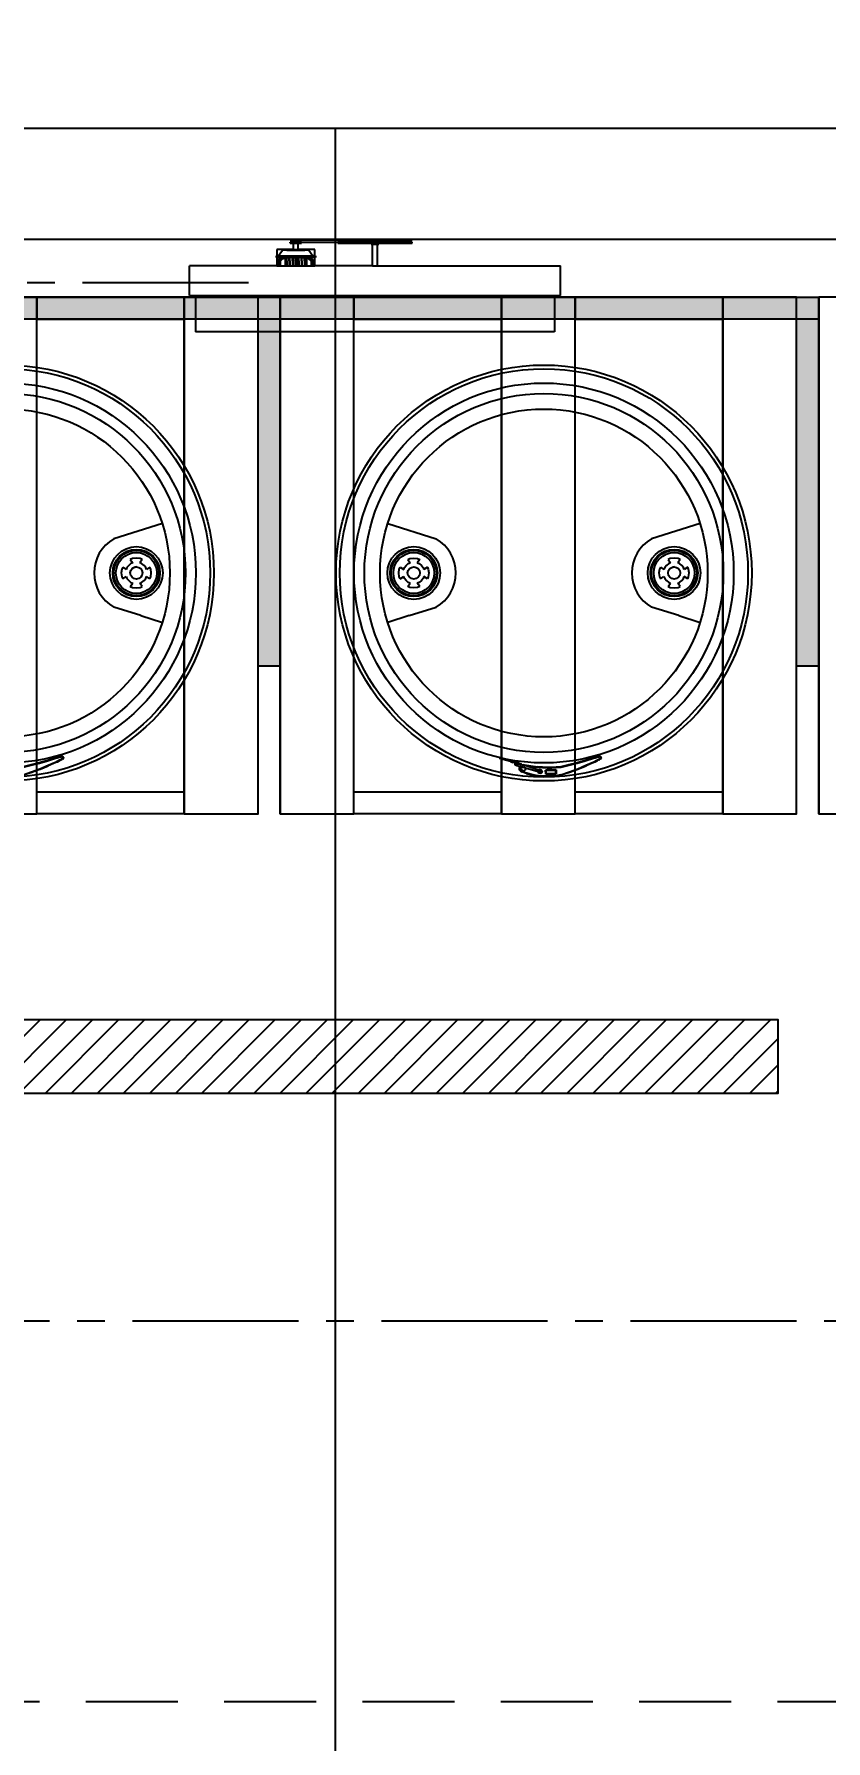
# Model space of a CAD drawing. Header units: millimetres. Extents: x 19989 to 114677, y -6335 to 49043.
# Drawn here: x 86176 to 87249, y 18961 to 21273 of the extents above; entities that cross this region are included whole.
import ezdxf

# ---------------------------------------------------------------- set-up
doc = ezdxf.new("R2010")
doc.units = ezdxf.units.MM
doc.header["$MEASUREMENT"] = 0
doc.linetypes.add('( Hidden )', pattern=[0.375, 0.25, -0.125])
doc.linetypes.add('CENTER2', pattern=[1.125, 0.75, -0.125, 0.125, -0.125])
doc.layers.get('Defpoints').update_dxf_attribs({"lineweight": 0})
doc.layers.add('A-DIM', color=15, linetype='Continuous')
doc.layers.add('Edges', color=7, linetype='Continuous')
doc.styles.add('ISO9', font='iso9.shx')
doc.dimstyles.new('DIM100', dxfattribs={"dimscale": 100, "dimtxt": 1, "dimasz": 1, "dimexe": 1, "dimexo": 1, "dimgap": 1, "dimtad": 1, "dimdec": 0, "dimzin": 0, "dimdsep": 46, "dimtxsty": 'ISO9', "dimblk1": 'TICK', "dimblk2": 'TICK', "dimsah": 1, "dimcen": 0.09, "dimclrd": 15, "dimclre": 15, "dimclrt": 1, "dimadec": 0, "dimazin": 0, "dimtfac": 1, "dimtdec": 0, "dimtofl": 0, "dimtmove": 2, "dimatfit": 3, "dimldrblk": 'TICK', "dimfxl": 1, "dimtolj": 1, "dimtzin": 0, "dimarcsym": 0})

# ---------------------------------------------------------------- blocks, each defined once
blk = doc.blocks.new('TICK')
at = {"color": 2}
blk.add_line((-1, 0), (1, 0), dxfattribs=at)
at = {"color": 2, "const_width": 0.3, "flags": 128}
blk.add_lwpolyline([(-0.707, -0.707), (0.707, 0.707)], dxfattribs=at)
blk = doc.blocks.new('*D12')
at = {"layer": 'A-DIM', "color": 15, "lineweight": -2, "transparency": 16777216}
for p, q in [((85084.1, 21245), (85084.1, 22228.2)), ((88084.1, 21245), (88084.1, 22228.2)), ((85184.1, 22128.2), (87984.1, 22128.2))]:
    blk.add_line(p, q, dxfattribs=at)
at = {"layer": 'Defpoints', "color": 0, "transparency": 16777216}
for p in [(88084.1, 22128.2), (85084.1, 21145), (88084.1, 21145)]:
    blk.add_point(p, dxfattribs=at)
at = {"layer": 'A-DIM', "color": 15, "lineweight": -2, "transparency": 16777216, "xscale": 100, "yscale": 100, "zscale": 100, "rotation": 180}
blk.add_blockref('TICK', (85084.1, 22128.2), dxfattribs=at)
at = {"layer": 'A-DIM', "color": 15, "lineweight": -2, "transparency": 16777216, "xscale": 100, "yscale": 100, "zscale": 100}
blk.add_blockref('TICK', (88084.1, 22128.2), dxfattribs=at)
at = {"layer": 'A-DIM', "color": 1, "transparency": 16777216, "insert": (86584.1, 22278.2), "char_height": 100, "attachment_point": 5, "style": 'ISO9'}
blk.add_mtext('\\A1;3000', dxfattribs=at)
blk = doc.blocks.new('plasticwaterdrumplan')
at = {"layer": 'Edges'}
for p, q in [((19.15, 3.55), (22, 2.66)), ((37.52, 3.55), (34.66, 2.66)), ((19.83, 0.88), (19.88, 1)), ((19.88, 1), (20.09, 0.86)), ((20.13, 0.97), (20.23, 1.1)), ((20.23, 1.1), (20.36, 1.2)), ((20.33, 1.45), (20.45, 1.5)), ((20.33, 1.45), (20.47, 1.24)), ((20.36, 1.2), (20.47, 1.24)), ((20.45, 1.5), (20.68, 1.53)), ((20.68, 1.53), (20.91, 1.5)), ((20.68, 1.01), (20.77, 1)), ((21.03, 1.45), (20.89, 1.24)), ((20.89, 1.24), (21, 1.2)), ((20.91, 1.5), (21.03, 1.45)), ((21, 1.2), (21.13, 1.1)), ((21.13, 1.1), (21.23, 0.97)), ((21.48, 1), (21.27, 0.86)), ((21.48, 1), (21.53, 0.88)), ((35.19, 1), (35.13, 0.88)), ((35.19, 1), (35.39, 0.86)), ((35.54, 1.1), (35.44, 0.97)), ((35.67, 1.2), (35.54, 1.1)), ((35.76, 1.5), (35.63, 1.45)), ((35.63, 1.45), (35.78, 1.24)), ((35.78, 1.24), (35.67, 1.2)), ((35.99, 1.53), (35.76, 1.5)), ((35.99, 1.01), (35.89, 1)), ((36.22, 1.5), (35.99, 1.53)), ((36.34, 1.45), (36.2, 1.24)), ((36.3, 1.2), (36.2, 1.24)), ((36.34, 1.45), (36.22, 1.5)), ((36.44, 1.1), (36.3, 1.2)), ((36.54, 0.97), (36.44, 1.1)), ((36.79, 1), (36.58, 0.86)), ((36.84, 0.88), (36.79, 1)), ((19.8, 0.65), (19.83, 0.88)), ((19.83, 0.42), (19.8, 0.65)), ((19.88, 0.3), (19.83, 0.42)), ((19.88, 0.3), (20.09, 0.44)), ((20.09, 0.86), (20.13, 0.97)), ((20.13, 0.33), (20.09, 0.44)), ((20.23, 0.2), (20.13, 0.33)), ((20.36, 0.1), (20.23, 0.2)), ((20.33, -0.15), (20.47, 0.06)), ((20.47, 0.06), (20.36, 0.1)), ((21, 0.1), (20.89, 0.06)), ((21.03, -0.15), (20.89, 0.06)), ((21.13, 0.2), (21, 0.1)), ((21.23, 0.33), (21.13, 0.2)), ((21.23, 0.97), (21.27, 0.86)), ((21.27, 0.44), (21.23, 0.33)), ((21.48, 0.3), (21.27, 0.44)), ((21.53, 0.42), (21.48, 0.3)), ((21.53, 0.88), (21.56, 0.65)), ((21.56, 0.65), (21.53, 0.42)), ((35.13, 0.88), (35.1, 0.65)), ((35.1, 0.65), (35.13, 0.42)), ((35.13, 0.42), (35.19, 0.3)), ((35.19, 0.3), (35.39, 0.44)), ((35.44, 0.97), (35.39, 0.86)), ((35.39, 0.44), (35.44, 0.33)), ((35.44, 0.33), (35.54, 0.2)), ((35.54, 0.2), (35.67, 0.1)), ((35.63, -0.15), (35.78, 0.06)), ((35.67, 0.1), (35.78, 0.06)), ((36.2, 0.06), (36.3, 0.1)), ((36.34, -0.15), (36.2, 0.06)), ((36.3, 0.1), (36.44, 0.2)), ((36.44, 0.2), (36.54, 0.33)), ((36.58, 0.86), (36.54, 0.97)), ((36.54, 0.33), (36.58, 0.44)), ((36.79, 0.3), (36.58, 0.44)), ((36.79, 0.3), (36.84, 0.42)), ((36.87, 0.65), (36.84, 0.88)), ((36.84, 0.42), (36.87, 0.65)), ((20.45, -0.2), (20.33, -0.15)), ((20.68, -0.23), (20.45, -0.2)), ((20.91, -0.2), (20.68, -0.23)), ((21.03, -0.15), (20.91, -0.2)), ((35.63, -0.15), (35.76, -0.2)), ((35.76, -0.2), (35.99, -0.23)), ((35.99, -0.23), (36.22, -0.2)), ((36.22, -0.2), (36.34, -0.15)), ((20.41, -1.85), (19.15, -2.26)), ((20.41, -1.85), (22, -1.35)), ((36.26, -1.85), (34.66, -1.35)), ((36.26, -1.85), (37.52, -2.26)), ((25.72, -10.23), (26.59, -10.46)), ((25.73, -10.21), (26.78, -10.49)), ((26.36, -10.41), (26.54, -10.46)), ((26.36, -10.43), (26.53, -10.48)), ((26.54, -10.46), (26.53, -10.48)), ((26.54, -10.46), (26.59, -10.47)), ((26.59, -10.46), (26.6, -10.46)), ((26.6, -10.48), (26.59, -10.47)), ((26.62, -10.47), (26.6, -10.46)), ((26.6, -10.46), (26.75, -10.5)), ((26.61, -10.48), (26.6, -10.48)), ((26.61, -10.48), (26.61, -10.49)), ((26.62, -10.5), (26.61, -10.49)), ((26.63, -10.48), (26.62, -10.47)), ((26.62, -10.47), (26.62, -10.47)), ((26.63, -10.5), (26.62, -10.5)), ((26.64, -10.49), (26.63, -10.48)), ((26.63, -10.51), (26.63, -10.5)), ((26.64, -10.52), (26.63, -10.51)), ((26.65, -10.5), (26.64, -10.49)), ((26.64, -10.49), (26.64, -10.49)), ((26.64, -10.53), (26.64, -10.52)), ((26.64, -10.54), (26.64, -10.53)), ((26.64, -10.57), (26.65, -10.54)), ((26.65, -10.54), (26.64, -10.54)), ((26.64, -10.59), (26.64, -10.57)), ((26.65, -10.61), (26.64, -10.59)), ((26.65, -10.51), (26.65, -10.5)), ((26.66, -10.52), (26.65, -10.51)), ((26.65, -10.51), (26.65, -10.51)), ((26.65, -10.54), (26.67, -10.53)), ((26.66, -10.53), (26.65, -10.55)), ((26.65, -10.55), (26.65, -10.54)), ((26.65, -10.55), (26.65, -10.55)), ((26.66, -10.64), (26.65, -10.61)), ((26.66, -10.53), (26.66, -10.52)), ((26.67, -10.56), (26.66, -10.57)), ((26.66, -10.57), (26.66, -10.59)), ((26.66, -10.59), (26.66, -10.6)), ((26.66, -10.6), (26.67, -10.62)), ((26.68, -10.66), (26.66, -10.64)), ((26.67, -10.53), (26.69, -10.51)), ((26.68, -10.54), (26.67, -10.56)), ((26.67, -10.62), (26.69, -10.64)), ((26.7, -10.53), (26.68, -10.54)), ((26.7, -10.67), (26.68, -10.66)), ((26.69, -10.51), (26.72, -10.5)), ((26.7, -10.56), (26.69, -10.59)), ((26.69, -10.59), (26.7, -10.63)), ((26.69, -10.64), (26.71, -10.65)), ((26.72, -10.53), (26.7, -10.53)), ((26.72, -10.54), (26.7, -10.56)), ((26.7, -10.63), (26.72, -10.65)), ((26.73, -10.68), (26.7, -10.67)), ((26.71, -10.65), (26.73, -10.66)), ((26.72, -10.5), (26.75, -10.5)), ((26.74, -10.52), (26.72, -10.53)), ((26.75, -10.53), (26.72, -10.54)), ((26.72, -10.65), (26.77, -10.66)), ((26.73, -10.66), (26.76, -10.67)), ((26.75, -10.69), (26.73, -10.68)), ((26.77, -10.53), (26.74, -10.52)), ((26.75, -10.5), (26.77, -10.5)), ((26.75, -10.5), (26.77, -10.51)), ((26.78, -10.54), (26.75, -10.53)), ((26.78, -10.69), (26.75, -10.69)), ((26.76, -10.67), (26.77, -10.66)), ((26.77, -10.5), (26.8, -10.51)), ((26.8, -10.51), (26.77, -10.51)), ((26.79, -10.54), (26.77, -10.53)), ((26.77, -10.66), (26.81, -10.68)), ((26.78, -10.49), (27.01, -10.56)), ((26.78, -10.49), (26.8, -10.51)), ((26.78, -10.54), (26.8, -10.55)), ((26.81, -10.68), (26.78, -10.69)), ((26.81, -10.55), (26.79, -10.54)), ((26.8, -10.51), (26.82, -10.53)), ((26.81, -10.55), (26.8, -10.55)), ((26.81, -10.55), (26.81, -10.55)), ((26.81, -10.55), (26.85, -10.56)), ((26.81, -10.68), (26.81, -10.68)), ((26.81, -10.68), (26.93, -10.71)), ((26.82, -10.53), (26.84, -10.55)), ((26.84, -10.55), (26.85, -10.56)), ((26.85, -10.56), (27.07, -10.63)), ((26.9, -10.77), (26.89, -10.83)), ((26.89, -10.83), (26.9, -10.77)), ((26.89, -10.83), (26.9, -10.88)), ((26.9, -10.88), (26.89, -10.83)), ((26.89, -10.83), (26.89, -10.83)), ((26.9, -10.83), (26.89, -10.83)), ((26.93, -10.72), (26.9, -10.77)), ((26.9, -10.77), (26.93, -10.72)), ((26.9, -10.77), (26.91, -10.77)), ((26.9, -10.83), (26.91, -10.77)), ((26.9, -10.77), (26.9, -10.77)), ((26.9, -10.83), (26.91, -10.78)), ((26.91, -10.88), (26.9, -10.83)), ((26.9, -10.88), (26.9, -10.83)), ((26.9, -10.83), (26.9, -10.83)), ((26.9, -10.88), (26.91, -10.93)), ((26.91, -10.88), (26.9, -10.88)), ((26.9, -10.88), (26.9, -10.88)), ((26.9, -10.88), (26.9, -10.88)), ((26.92, -10.93), (26.9, -10.88)), ((26.92, -10.93), (26.9, -10.88)), ((26.91, -10.78), (26.93, -10.73)), ((26.91, -10.77), (26.93, -10.73)), ((26.91, -10.77), (26.91, -10.78)), ((26.91, -10.83), (26.92, -10.78)), ((26.92, -10.78), (26.91, -10.83)), ((26.91, -10.83), (26.92, -10.88)), ((26.91, -10.88), (26.91, -10.83)), ((26.93, -10.93), (26.91, -10.88)), ((26.92, -10.93), (26.91, -10.88)), ((26.91, -10.93), (26.95, -10.98)), ((26.92, -10.93), (26.91, -10.93)), ((26.92, -10.78), (26.94, -10.73)), ((26.94, -10.73), (26.92, -10.78)), ((26.92, -10.88), (26.93, -10.93)), ((26.92, -10.93), (26.92, -10.93)), ((26.92, -10.93), (26.92, -10.93)), ((26.95, -10.98), (26.92, -10.93)), ((26.95, -10.97), (26.92, -10.93)), ((26.95, -10.98), (26.92, -10.93)), ((26.93, -10.71), (26.93, -10.72)), ((26.93, -10.72), (26.94, -10.71)), ((26.94, -10.71), (26.93, -10.71)), ((26.93, -10.73), (26.94, -10.72)), ((26.93, -10.73), (26.94, -10.72)), ((26.93, -10.73), (26.93, -10.72)), ((26.93, -10.72), (26.93, -10.72)), ((26.93, -10.73), (26.93, -10.73)), ((26.93, -10.93), (26.96, -10.97)), ((26.96, -10.97), (26.93, -10.93)), ((26.94, -10.72), (26.94, -10.71)), ((26.95, -10.72), (26.94, -10.73)), ((26.94, -10.73), (26.95, -10.72)), ((26.95, -10.72), (26.94, -10.72)), ((26.94, -10.72), (26.94, -10.72)), ((27.05, -10.75), (26.95, -10.72)), ((26.95, -10.72), (26.95, -10.72)), ((26.99, -11.01), (26.95, -10.97)), ((26.95, -10.98), (26.95, -10.97)), ((26.95, -10.98), (26.99, -11.02)), ((26.99, -11.01), (26.95, -10.98)), ((26.99, -11.01), (26.95, -10.98)), ((26.95, -10.98), (26.95, -10.98)), ((26.95, -10.98), (26.95, -10.98)), ((26.96, -10.97), (27, -11)), ((27, -11), (26.96, -10.97)), ((26.99, -11.01), (26.99, -11.01)), ((26.99, -11.01), (26.99, -11.01)), ((26.99, -11.01), (26.99, -11.02)), ((27.04, -11.03), (26.99, -11.01)), ((27.04, -11.03), (26.99, -11.01)), ((27.04, -11.04), (26.99, -11.01)), ((26.99, -11.02), (27.04, -11.04)), ((27.02, -10.78), (27, -10.85)), ((27, -10.85), (27.02, -10.91)), ((27, -11), (27.04, -11.02)), ((27.04, -11.03), (27, -11)), ((27.05, -10.75), (27.02, -10.78)), ((27.02, -10.91), (27.07, -10.96)), ((27.04, -11.02), (27.32, -11.11)), ((27.32, -11.12), (27.04, -11.03)), ((27.32, -11.12), (27.04, -11.03)), ((27.26, -10.81), (27.05, -10.75)), ((27.07, -10.63), (27.11, -10.63)), ((27.08, -10.63), (27.07, -10.63)), ((27.07, -10.96), (27.13, -10.98)), ((27.08, -10.63), (27.11, -10.63)), ((27.09, -10.64), (27.08, -10.63)), ((27.09, -10.64), (27.11, -10.63)), ((27.1, -10.64), (27.09, -10.64)), ((27.1, -10.64), (27.11, -10.64)), ((27.11, -10.64), (27.1, -10.64)), ((27.17, -10.64), (27.11, -10.63)), ((27.11, -10.63), (27.11, -10.63)), ((27.11, -10.63), (27.11, -10.63)), ((27.11, -10.63), (27.17, -10.64)), ((27.11, -10.63), (27.17, -10.64)), ((27.11, -10.64), (27.11, -10.63)), ((27.11, -10.64), (27.11, -10.64)), ((27.11, -10.64), (27.17, -10.65)), ((27.11, -10.64), (27.17, -10.65)), ((27.15, -10.65), (27.11, -10.64)), ((27.13, -10.98), (27.2, -10.96)), ((27.17, -10.66), (27.15, -10.65)), ((28.04, -10.93), (27.15, -10.65)), ((27.44, -10.69), (27.17, -10.64)), ((27.44, -10.68), (27.17, -10.64)), ((27.44, -10.68), (27.17, -10.64)), ((27.43, -10.7), (27.17, -10.65)), ((27.44, -10.69), (27.17, -10.65)), ((27.17, -10.66), (27.43, -10.7)), ((27.2, -10.96), (27.25, -10.91)), ((27.25, -10.91), (27.27, -10.85)), ((27.27, -10.85), (27.26, -10.81)), ((28, -11.04), (27.26, -10.81)), ((27.43, -10.7), (27.7, -10.74)), ((27.7, -10.73), (27.43, -10.7)), ((27.44, -10.68), (27.71, -10.72)), ((27.71, -10.72), (27.44, -10.68)), ((27.71, -10.73), (27.44, -10.69)), ((27.71, -10.72), (27.44, -10.69)), ((27.98, -10.76), (27.7, -10.73)), ((27.7, -10.74), (27.98, -10.76)), ((27.71, -10.72), (27.98, -10.74)), ((27.98, -10.75), (27.71, -10.72)), ((27.98, -10.75), (27.71, -10.72)), ((27.98, -10.75), (27.71, -10.73)), ((28.25, -10.76), (27.98, -10.74)), ((28.25, -10.77), (27.98, -10.75)), ((28.25, -10.77), (27.98, -10.75)), ((28.25, -10.76), (27.98, -10.75)), ((28.25, -10.78), (27.98, -10.76)), ((27.98, -10.76), (28.25, -10.78)), ((28.04, -10.93), (28.09, -10.9)), ((28.05, -10.93), (28.04, -10.93)), ((28.1, -10.9), (28.05, -10.93)), ((28.1, -10.91), (28.05, -10.93)), ((28.05, -10.93), (28.05, -10.93)), ((28.06, -10.93), (28.05, -10.93)), ((28.1, -10.91), (28.06, -10.93)), ((28.1, -10.91), (28.06, -10.94)), ((28.06, -10.94), (28.1, -10.92)), ((28.06, -10.94), (28.06, -10.93)), ((28.06, -10.94), (28.11, -10.95)), ((28.06, -10.94), (28.06, -10.94)), ((28.09, -10.9), (28.18, -10.92)), ((28.18, -10.92), (28.1, -10.9)), ((28.1, -10.91), (28.1, -10.9)), ((28.18, -10.93), (28.1, -10.91)), ((28.17, -10.93), (28.1, -10.91)), ((28.1, -10.91), (28.1, -10.91)), ((28.17, -10.93), (28.1, -10.91)), ((28.1, -10.91), (28.1, -10.91)), ((28.1, -10.92), (28.1, -10.91)), ((28.1, -10.92), (28.17, -10.94)), ((28.11, -10.95), (28.11, -10.95)), ((28.11, -10.95), (28.11, -10.95)), ((28.14, -10.96), (28.11, -10.95)), ((28.11, -10.95), (28.11, -10.95)), ((28.11, -10.95), (28.11, -10.95)), ((28.17, -10.99), (28.14, -10.96)), ((28.16, -11.05), (28.17, -11.02)), ((28.18, -10.93), (28.17, -10.93)), ((28.17, -10.93), (28.17, -10.93)), ((28.17, -10.93), (28.17, -10.94)), ((28.21, -11), (28.17, -10.93)), ((28.21, -11), (28.17, -10.93)), ((28.17, -10.94), (28.21, -11)), ((28.17, -11.02), (28.17, -10.99)), ((28.18, -10.92), (28.18, -10.93)), ((28.22, -11), (28.18, -10.92)), ((28.18, -10.92), (28.23, -11)), ((28.22, -11), (28.18, -10.93)), ((28.21, -11), (28.19, -11.07)), ((28.19, -11.08), (28.21, -11)), ((28.19, -11.07), (28.21, -11)), ((28.23, -11), (28.2, -11.09)), ((28.2, -11.08), (28.22, -11)), ((28.2, -11.08), (28.22, -11)), ((28.21, -11), (28.22, -11)), ((28.21, -11), (28.21, -11)), ((28.21, -11), (28.21, -11)), ((28.22, -11), (28.22, -11)), ((28.25, -10.76), (28.52, -10.77)), ((28.52, -10.77), (28.25, -10.76)), ((28.52, -10.78), (28.25, -10.77)), ((28.52, -10.78), (28.25, -10.77)), ((28.25, -10.78), (28.52, -10.79)), ((28.52, -10.79), (28.25, -10.78)), ((28.43, -10.93), (29.05, -10.92)), ((28.44, -11.17), (28.43, -10.93)), ((28.43, -10.93), (28.44, -10.94)), ((29.04, -10.93), (28.44, -10.94)), ((29.04, -10.93), (28.44, -10.94)), ((28.44, -10.94), (28.44, -11.16)), ((28.44, -10.94), (28.45, -11.16)), ((28.44, -10.94), (28.45, -10.95)), ((28.44, -10.94), (28.44, -10.94)), ((28.45, -10.95), (29.03, -10.94)), ((29.03, -10.94), (28.45, -10.95)), ((29.03, -10.94), (28.45, -10.95)), ((28.46, -11.15), (28.45, -10.95)), ((28.45, -10.95), (28.45, -11.15)), ((28.45, -10.95), (28.45, -10.95)), ((28.45, -10.95), (28.45, -10.95)), ((28.45, -10.95), (28.45, -11.15)), ((28.52, -10.77), (28.79, -10.77)), ((28.79, -10.77), (28.52, -10.77)), ((28.79, -10.78), (28.52, -10.78)), ((28.79, -10.78), (28.52, -10.78)), ((28.52, -10.79), (28.79, -10.79)), ((28.79, -10.79), (28.52, -10.79)), ((29.06, -10.76), (28.79, -10.77)), ((29.06, -10.76), (28.79, -10.77)), ((29.06, -10.77), (28.79, -10.78)), ((29.06, -10.77), (28.79, -10.78)), ((29.06, -10.78), (28.79, -10.79)), ((28.79, -10.79), (29.06, -10.78)), ((29.03, -10.94), (29.04, -10.93)), ((29.03, -10.94), (29.03, -11.14)), ((29.03, -11.15), (29.03, -10.94)), ((29.03, -11.14), (29.03, -10.94)), ((29.03, -10.94), (29.03, -10.94)), ((29.03, -10.94), (29.03, -10.94)), ((29.04, -10.93), (29.05, -10.92)), ((29.04, -11.15), (29.04, -10.93)), ((29.04, -11.15), (29.04, -10.93)), ((29.04, -10.93), (29.04, -10.93)), ((29.05, -10.92), (29.05, -11.16)), ((29.06, -10.76), (29.33, -10.74)), ((29.33, -10.75), (29.06, -10.77)), ((29.33, -10.75), (29.06, -10.76)), ((29.06, -10.78), (29.33, -10.76)), ((29.33, -10.76), (29.06, -10.78)), ((29.33, -10.76), (29.06, -10.77)), ((29.81, -10.63), (29.33, -10.75)), ((29.8, -10.63), (29.33, -10.75)), ((29.8, -10.63), (29.33, -10.74)), ((29.81, -10.64), (29.33, -10.75)), ((29.33, -10.75), (29.33, -10.74)), ((29.33, -10.75), (29.33, -10.75)), ((29.33, -10.75), (29.33, -10.75)), ((29.33, -10.75), (29.34, -10.76)), ((29.33, -10.75), (29.33, -10.76)), ((29.33, -10.76), (29.33, -10.76)), ((29.33, -10.76), (29.34, -10.76)), ((29.33, -10.77), (29.34, -10.76)), ((29.33, -10.76), (29.33, -10.76)), ((29.33, -10.76), (29.33, -10.76)), ((29.33, -10.76), (29.34, -10.76)), ((29.33, -10.76), (29.33, -10.76)), ((29.33, -10.76), (29.33, -10.77)), ((29.33, -10.76), (29.33, -10.76)), ((29.81, -10.64), (29.34, -10.76)), ((29.34, -10.76), (29.81, -10.65)), ((29.34, -10.76), (29.34, -10.76)), ((30.28, -10.5), (29.8, -10.63)), ((30.28, -10.5), (29.8, -10.63)), ((30.28, -10.51), (29.81, -10.63)), ((30.28, -10.51), (29.81, -10.64)), ((30.29, -10.51), (29.81, -10.64)), ((29.81, -10.65), (30.29, -10.52)), ((30.32, -10.87), (29.83, -11.05)), ((29.83, -11.05), (30.32, -10.87)), ((30.32, -10.88), (29.83, -11.06)), ((30.33, -10.88), (29.83, -11.06)), ((30.33, -10.88), (29.84, -11.07)), ((30.33, -10.88), (29.84, -11.06)), ((30.76, -10.36), (30.28, -10.5)), ((30.76, -10.37), (30.28, -10.51)), ((30.76, -10.37), (30.28, -10.5)), ((30.76, -10.37), (30.28, -10.51)), ((30.29, -10.52), (30.76, -10.38)), ((30.76, -10.38), (30.29, -10.51)), ((30.32, -10.87), (30.8, -10.67)), ((30.8, -10.67), (30.32, -10.87)), ((30.8, -10.68), (30.32, -10.88)), ((30.81, -10.68), (30.33, -10.88)), ((30.81, -10.68), (30.33, -10.88)), ((30.33, -10.88), (30.81, -10.69)), ((30.76, -10.36), (31.23, -10.22)), ((30.76, -10.38), (31.3, -10.22)), ((31.23, -10.22), (30.76, -10.37)), ((31.23, -10.22), (30.76, -10.37)), ((31.24, -10.23), (30.76, -10.38)), ((31.23, -10.23), (30.76, -10.37)), ((30.8, -10.67), (31.26, -10.46)), ((31.27, -10.46), (30.8, -10.67)), ((31.27, -10.46), (30.8, -10.68)), ((31.28, -10.47), (30.81, -10.69)), ((31.27, -10.47), (30.81, -10.68)), ((31.28, -10.47), (30.81, -10.68)), ((31.26, -10.21), (31.23, -10.22)), ((31.26, -10.21), (31.23, -10.22)), ((31.27, -10.21), (31.23, -10.22)), ((31.27, -10.22), (31.23, -10.23)), ((31.27, -10.22), (31.24, -10.23)), ((31.26, -10.21), (31.3, -10.2)), ((31.3, -10.2), (31.26, -10.21)), ((31.26, -10.46), (31.33, -10.42)), ((31.3, -10.2), (31.27, -10.21)), ((31.3, -10.21), (31.27, -10.22)), ((31.3, -10.21), (31.27, -10.22)), ((31.3, -10.44), (31.27, -10.46)), ((31.31, -10.45), (31.27, -10.46)), ((31.31, -10.45), (31.27, -10.47)), ((31.31, -10.45), (31.28, -10.47)), ((31.31, -10.45), (31.28, -10.47)), ((31.3, -10.2), (31.33, -10.19)), ((31.33, -10.19), (31.3, -10.2)), ((31.33, -10.19), (31.3, -10.2)), ((31.34, -10.2), (31.3, -10.21)), ((31.33, -10.2), (31.3, -10.21)), ((31.3, -10.22), (31.34, -10.21)), ((31.34, -10.43), (31.3, -10.44)), ((31.34, -10.43), (31.31, -10.45)), ((31.35, -10.43), (31.31, -10.45)), ((31.35, -10.43), (31.31, -10.45)), ((31.31, -10.45), (31.35, -10.44)), ((31.36, -10.18), (31.33, -10.19)), ((31.37, -10.18), (31.33, -10.19)), ((31.37, -10.18), (31.33, -10.19)), ((31.37, -10.19), (31.33, -10.2)), ((31.33, -10.42), (31.4, -10.39)), ((31.34, -10.21), (31.4, -10.19)), ((31.37, -10.19), (31.34, -10.2)), ((31.38, -10.41), (31.34, -10.43)), ((31.37, -10.41), (31.34, -10.43)), ((31.38, -10.41), (31.35, -10.43)), ((31.35, -10.44), (31.39, -10.42)), ((31.38, -10.42), (31.35, -10.43)), ((31.4, -10.17), (31.36, -10.18)), ((31.4, -10.17), (31.37, -10.18)), ((31.4, -10.18), (31.37, -10.19)), ((31.4, -10.18), (31.37, -10.18)), ((31.4, -10.18), (31.37, -10.19)), ((31.41, -10.39), (31.37, -10.41)), ((31.41, -10.39), (31.38, -10.41)), ((31.42, -10.4), (31.38, -10.42)), ((31.42, -10.4), (31.38, -10.41)), ((31.42, -10.4), (31.39, -10.42)), ((31.4, -10.17), (31.43, -10.16)), ((31.43, -10.16), (31.4, -10.17)), ((31.44, -10.17), (31.4, -10.18)), ((31.43, -10.17), (31.4, -10.18)), ((31.43, -10.17), (31.4, -10.18)), ((31.4, -10.19), (31.44, -10.18)), ((31.4, -10.39), (31.44, -10.37)), ((31.45, -10.37), (31.41, -10.39)), ((31.44, -10.37), (31.41, -10.39)), ((31.42, -10.4), (31.46, -10.38)), ((31.45, -10.38), (31.42, -10.4)), ((31.45, -10.38), (31.42, -10.4)), ((31.47, -10.15), (31.43, -10.16)), ((31.47, -10.15), (31.43, -10.16)), ((31.47, -10.16), (31.43, -10.17)), ((31.47, -10.16), (31.43, -10.17)), ((31.44, -10.18), (31.5, -10.16)), ((31.47, -10.17), (31.44, -10.17)), ((31.44, -10.37), (31.51, -10.33)), ((31.48, -10.35), (31.44, -10.37)), ((31.48, -10.36), (31.45, -10.37)), ((31.49, -10.36), (31.45, -10.38)), ((31.49, -10.36), (31.45, -10.38)), ((31.46, -10.38), (31.49, -10.36)), ((31.5, -10.14), (31.47, -10.15)), ((31.5, -10.15), (31.47, -10.16)), ((31.5, -10.15), (31.47, -10.15)), ((31.5, -10.15), (31.47, -10.16)), ((31.5, -10.16), (31.47, -10.17)), ((31.51, -10.33), (31.48, -10.35)), ((31.52, -10.34), (31.48, -10.36)), ((31.53, -10.34), (31.49, -10.36)), ((31.52, -10.34), (31.49, -10.36)), ((31.52, -10.34), (31.49, -10.36)), ((31.5, -10.14), (31.53, -10.13)), ((31.54, -10.14), (31.5, -10.15)), ((31.54, -10.14), (31.5, -10.15)), ((31.53, -10.14), (31.5, -10.15)), ((31.5, -10.16), (31.54, -10.15)), ((31.54, -10.15), (31.5, -10.16)), ((31.51, -10.33), (31.54, -10.31)), ((31.55, -10.32), (31.51, -10.33)), ((31.56, -10.32), (31.52, -10.34)), ((31.55, -10.32), (31.52, -10.34)), ((31.56, -10.32), (31.52, -10.34)), ((31.57, -10.13), (31.53, -10.13)), ((31.57, -10.13), (31.53, -10.14)), ((31.56, -10.33), (31.53, -10.34)), ((31.57, -10.13), (31.54, -10.14)), ((31.57, -10.14), (31.54, -10.15)), ((31.57, -10.14), (31.54, -10.14)), ((31.54, -10.15), (31.59, -10.14)), ((31.54, -10.31), (31.61, -10.27)), ((31.59, -10.3), (31.55, -10.32)), ((31.58, -10.3), (31.55, -10.32)), ((31.59, -10.3), (31.56, -10.32)), ((31.59, -10.3), (31.56, -10.32)), ((31.56, -10.33), (31.6, -10.31)), ((31.6, -10.12), (31.57, -10.13)), ((31.6, -10.12), (31.57, -10.13)), ((31.6, -10.13), (31.57, -10.14)), ((31.6, -10.13), (31.57, -10.13)), ((31.59, -10.14), (31.57, -10.14)), ((31.61, -10.28), (31.58, -10.3)), ((31.6, -10.13), (31.59, -10.14)), ((31.59, -10.14), (31.6, -10.14)), ((31.61, -10.14), (31.59, -10.14)), ((31.59, -10.14), (31.59, -10.14)), ((31.62, -10.28), (31.59, -10.3)), ((31.62, -10.28), (31.59, -10.3)), ((31.63, -10.29), (31.59, -10.3)), ((31.6, -10.12), (31.63, -10.13)), ((31.63, -10.13), (31.6, -10.12)), ((31.6, -10.12), (31.6, -10.12)), ((31.62, -10.13), (31.6, -10.12)), ((31.6, -10.12), (31.6, -10.13)), ((31.62, -10.13), (31.6, -10.13)), ((31.62, -10.13), (31.6, -10.13)), ((31.6, -10.13), (31.6, -10.13)), ((31.6, -10.14), (31.62, -10.15)), ((31.63, -10.29), (31.6, -10.31)), ((31.63, -10.15), (31.61, -10.14)), ((31.61, -10.27), (31.66, -10.24)), ((31.65, -10.26), (31.61, -10.28)), ((31.64, -10.14), (31.62, -10.13)), ((31.64, -10.14), (31.62, -10.13)), ((31.62, -10.13), (31.62, -10.13)), ((31.65, -10.14), (31.62, -10.13)), ((31.62, -10.13), (31.62, -10.13)), ((31.62, -10.13), (31.63, -10.13)), ((31.62, -10.15), (31.64, -10.16)), ((31.65, -10.26), (31.62, -10.28)), ((31.66, -10.26), (31.62, -10.28)), ((31.65, -10.13), (31.63, -10.13)), ((31.63, -10.13), (31.63, -10.13)), ((31.65, -10.14), (31.63, -10.13)), ((31.65, -10.16), (31.63, -10.15)), ((31.66, -10.27), (31.63, -10.29)), ((31.66, -10.27), (31.63, -10.29)), ((31.66, -10.15), (31.64, -10.14)), ((31.65, -10.14), (31.64, -10.14)), ((31.64, -10.14), (31.64, -10.14)), ((31.65, -10.15), (31.64, -10.14)), ((31.64, -10.16), (31.65, -10.17)), ((31.67, -10.15), (31.65, -10.13)), ((31.65, -10.14), (31.65, -10.13)), ((31.67, -10.15), (31.65, -10.14)), ((31.67, -10.15), (31.65, -10.14)), ((31.65, -10.14), (31.65, -10.14)), ((31.67, -10.17), (31.65, -10.15)), ((31.66, -10.15), (31.65, -10.15)), ((31.66, -10.17), (31.65, -10.16)), ((31.65, -10.17), (31.66, -10.19)), ((31.67, -10.24), (31.65, -10.26)), ((31.68, -10.24), (31.65, -10.26)), ((31.67, -10.15), (31.66, -10.15)), ((31.68, -10.16), (31.66, -10.15)), ((31.67, -10.18), (31.66, -10.17)), ((31.66, -10.19), (31.67, -10.2)), ((31.67, -10.23), (31.66, -10.24)), ((31.66, -10.24), (31.67, -10.24)), ((31.66, -10.27), (31.7, -10.25)), ((31.69, -10.25), (31.66, -10.26)), ((31.69, -10.25), (31.66, -10.27)), ((31.7, -10.25), (31.66, -10.27)), ((31.67, -10.15), (31.69, -10.16)), ((31.67, -10.15), (31.67, -10.15)), ((31.68, -10.16), (31.67, -10.15)), ((31.67, -10.15), (31.67, -10.15)), ((31.68, -10.16), (31.67, -10.15)), ((31.67, -10.17), (31.68, -10.16)), ((31.68, -10.18), (31.67, -10.17)), ((31.68, -10.2), (31.67, -10.18)), ((31.67, -10.2), (31.67, -10.22)), ((31.67, -10.22), (31.67, -10.23)), ((31.67, -10.24), (31.68, -10.23)), ((31.67, -10.24), (31.68, -10.24)), ((31.68, -10.16), (31.69, -10.16)), ((31.7, -10.18), (31.68, -10.16)), ((31.68, -10.16), (31.68, -10.16)), ((31.68, -10.16), (31.68, -10.16)), ((31.69, -10.18), (31.68, -10.16)), ((31.69, -10.18), (31.68, -10.16)), ((31.69, -10.2), (31.68, -10.18)), ((31.69, -10.18), (31.68, -10.18)), ((31.68, -10.21), (31.68, -10.2)), ((31.68, -10.23), (31.68, -10.21)), ((31.68, -10.24), (31.69, -10.23)), ((31.68, -10.24), (31.69, -10.25)), ((31.7, -10.17), (31.69, -10.16)), ((31.69, -10.19), (31.69, -10.18)), ((31.7, -10.19), (31.69, -10.18)), ((31.69, -10.18), (31.69, -10.18)), ((31.7, -10.18), (31.69, -10.18)), ((31.7, -10.19), (31.69, -10.19)), ((31.7, -10.21), (31.69, -10.19)), ((31.69, -10.19), (31.69, -10.2)), ((31.69, -10.21), (31.69, -10.2)), ((31.7, -10.21), (31.69, -10.21)), ((31.69, -10.23), (31.69, -10.21)), ((31.69, -10.23), (31.7, -10.21)), ((31.69, -10.25), (31.7, -10.23)), ((31.69, -10.25), (31.69, -10.23)), ((31.69, -10.23), (31.7, -10.23)), ((31.69, -10.23), (31.69, -10.23)), ((31.69, -10.25), (31.7, -10.25)), ((31.69, -10.25), (31.69, -10.25)), ((31.7, -10.19), (31.7, -10.17)), ((31.7, -10.18), (31.7, -10.17)), ((31.7, -10.19), (31.7, -10.18)), ((31.7, -10.19), (31.71, -10.21)), ((31.7, -10.19), (31.7, -10.19)), ((31.7, -10.21), (31.7, -10.19)), ((31.7, -10.21), (31.7, -10.19)), ((31.7, -10.19), (31.7, -10.19)), ((31.71, -10.21), (31.7, -10.23)), ((31.7, -10.21), (31.71, -10.21)), ((31.7, -10.23), (31.7, -10.21)), ((31.7, -10.21), (31.7, -10.21)), ((31.7, -10.21), (31.7, -10.21)), ((31.7, -10.23), (31.7, -10.21)), ((31.7, -10.25), (31.7, -10.23)), ((31.7, -10.23), (31.7, -10.23)), ((31.7, -10.25), (31.7, -10.23)), ((31.7, -10.23), (31.7, -10.23)), ((31.7, -10.25), (31.7, -10.25)), ((27.32, -11.13), (27.04, -11.03)), ((27.31, -11.13), (27.04, -11.04)), ((27.04, -11.04), (27.04, -11.04)), ((27.31, -11.13), (27.04, -11.04)), ((27.31, -11.13), (27.6, -11.21)), ((27.6, -11.2), (27.31, -11.13)), ((27.32, -11.11), (27.6, -11.19)), ((27.6, -11.19), (27.32, -11.12)), ((27.6, -11.2), (27.32, -11.12)), ((27.6, -11.2), (27.32, -11.13)), ((27.6, -11.19), (27.89, -11.24)), ((27.88, -11.25), (27.6, -11.19)), ((27.88, -11.25), (27.6, -11.2)), ((27.88, -11.25), (27.6, -11.2)), ((27.88, -11.26), (27.6, -11.2)), ((27.88, -11.26), (27.6, -11.21)), ((28.17, -11.28), (27.88, -11.25)), ((28.17, -11.29), (27.88, -11.25)), ((28.17, -11.28), (27.88, -11.25)), ((28.17, -11.29), (27.88, -11.26)), ((28.17, -11.29), (27.88, -11.26)), ((27.89, -11.24), (28.17, -11.27)), ((28.04, -11.11), (28, -11.04)), ((28.01, -11.04), (28, -11.04)), ((28.01, -11.04), (28.04, -11.1)), ((28.02, -11.05), (28.01, -11.04)), ((28.02, -11.05), (28.04, -11.1)), ((28.02, -11.05), (28.05, -11.09)), ((28.02, -11.05), (28.02, -11.05)), ((28.03, -11.05), (28.02, -11.05)), ((28.05, -11.09), (28.03, -11.05)), ((28.03, -11.05), (28.05, -11.09)), ((28.03, -11.05), (28.05, -11.09)), ((28.03, -11.05), (28.03, -11.05)), ((28.03, -11.05), (28.03, -11.05)), ((28.03, -11.05), (28.07, -11.06)), ((28.05, -11.09), (28.04, -11.1)), ((28.04, -11.1), (28.04, -11.1)), ((28.04, -11.1), (28.13, -11.12)), ((28.04, -11.1), (28.12, -11.12)), ((28.13, -11.13), (28.04, -11.11)), ((28.12, -11.11), (28.05, -11.09)), ((28.05, -11.09), (28.05, -11.09)), ((28.05, -11.09), (28.05, -11.09)), ((28.05, -11.09), (28.12, -11.12)), ((28.05, -11.09), (28.12, -11.11)), ((28.08, -11.07), (28.07, -11.06)), ((28.08, -11.07), (28.09, -11.07)), ((28.09, -11.07), (28.1, -11.07)), ((28.09, -11.07), (28.09, -11.07)), ((28.09, -11.07), (28.09, -11.07)), ((28.1, -11.07), (28.1, -11.07)), ((28.1, -11.07), (28.1, -11.07)), ((28.11, -11.07), (28.1, -11.07)), ((28.11, -11.07), (28.14, -11.07)), ((28.19, -11.07), (28.12, -11.11)), ((28.12, -11.11), (28.19, -11.07)), ((28.12, -11.12), (28.2, -11.08)), ((28.12, -11.12), (28.19, -11.08)), ((28.12, -11.12), (28.12, -11.11)), ((28.12, -11.11), (28.12, -11.11)), ((28.13, -11.12), (28.12, -11.12)), ((28.12, -11.12), (28.12, -11.12)), ((28.13, -11.12), (28.2, -11.08)), ((28.2, -11.09), (28.13, -11.13)), ((28.14, -11.07), (28.16, -11.05)), ((28.17, -11.27), (28.46, -11.29)), ((28.46, -11.29), (28.17, -11.28)), ((28.46, -11.3), (28.17, -11.28)), ((28.17, -11.29), (28.46, -11.31)), ((28.46, -11.3), (28.17, -11.29)), ((28.46, -11.3), (28.17, -11.29)), ((28.19, -11.08), (28.19, -11.07)), ((28.19, -11.07), (28.19, -11.07)), ((28.2, -11.08), (28.19, -11.08)), ((28.2, -11.08), (28.2, -11.08)), ((29.04, -11.15), (28.44, -11.16)), ((28.44, -11.16), (28.44, -11.17)), ((28.45, -11.16), (28.44, -11.16)), ((28.44, -11.17), (29.05, -11.16)), ((29.03, -11.14), (28.45, -11.15)), ((28.45, -11.15), (28.45, -11.15)), ((28.45, -11.15), (28.45, -11.16)), ((28.46, -11.15), (28.45, -11.15)), ((29.04, -11.15), (28.45, -11.16)), ((29.03, -11.15), (28.45, -11.15)), ((29.03, -11.14), (28.46, -11.15)), ((28.46, -11.29), (28.75, -11.28)), ((28.75, -11.29), (28.46, -11.29)), ((28.75, -11.29), (28.46, -11.3)), ((28.76, -11.29), (28.46, -11.3)), ((28.76, -11.3), (28.46, -11.3)), ((28.76, -11.3), (28.46, -11.31)), ((28.75, -11.28), (29.04, -11.25)), ((29.04, -11.26), (28.75, -11.29)), ((29.04, -11.26), (28.75, -11.29)), ((29.05, -11.27), (28.76, -11.3)), ((29.05, -11.27), (28.76, -11.29)), ((29.05, -11.27), (28.76, -11.3)), ((29.03, -11.15), (29.03, -11.14)), ((29.03, -11.14), (29.03, -11.14)), ((29.04, -11.15), (29.03, -11.15)), ((29.05, -11.16), (29.04, -11.15)), ((29.04, -11.15), (29.04, -11.15)), ((29.04, -11.25), (29.33, -11.21)), ((29.33, -11.21), (29.04, -11.26)), ((29.33, -11.22), (29.04, -11.26)), ((29.33, -11.22), (29.05, -11.27)), ((29.33, -11.22), (29.05, -11.27)), ((29.05, -11.27), (29.33, -11.23)), ((29.83, -11.05), (29.33, -11.22)), ((29.33, -11.21), (29.83, -11.05)), ((29.83, -11.06), (29.33, -11.22)), ((29.83, -11.06), (29.33, -11.22)), ((29.84, -11.06), (29.33, -11.23)), ((29.84, -11.07), (29.33, -11.23)), ((29.33, -11.21), (29.33, -11.21)), ((29.33, -11.21), (29.33, -11.21)), ((29.33, -11.21), (29.33, -11.21)), ((29.33, -11.21), (29.33, -11.21)), ((29.33, -11.21), (29.33, -11.21)), ((29.33, -11.21), (29.33, -11.21)), ((29.33, -11.21), (29.33, -11.21)), ((29.33, -11.21), (29.33, -11.22)), ((29.33, -11.22), (29.33, -11.23)), ((29.33, -11.22), (29.33, -11.22)), ((29.33, -11.22), (29.33, -11.22)), ((29.33, -11.22), (29.33, -11.22)), ((29.33, -11.22), (29.33, -11.22)), ((29.33, -11.23), (29.33, -11.23))]:
    blk.add_line(p, q, dxfattribs=at)
for centre, radius in [((28.33, 0.65), 12.22), ((28.33, 0.65), 12), ((28.33, 0.65), 11.16), ((28.33, 0.65), 10.55), ((28.33, 0.65), 9.63), ((20.68, 0.65), 1.55), ((20.68, 0.65), 1.39), ((35.99, 0.65), 1.55), ((35.99, 0.65), 1.39), ((20.68, 0.65), 1.33), ((20.68, 0.65), 1.2), ((20.68, 0.65), 0.36), ((35.99, 0.65), 1.33), ((35.99, 0.65), 1.2), ((35.99, 0.65), 0.36)]:
    blk.add_circle(centre, radius, dxfattribs=at)
for centre, start, end in [((20.85, 0.65), 299.8169, 60.1831), ((35.81, 0.65), 119.8169, 240.1831)]:
    blk.add_arc(centre, 2.31, start, end, dxfattribs=at)
blk = doc.blocks.new('industrial exhaust fan pl')
at = {"layer": 'Edges'}
for p, q in [((50.11, 66.59), (50.11, 66.72)), ((50.11, 66.72), (51.61, 66.72)), ((51.61, 66.59), (51.61, 66.72)), ((56.54, 66.59), (56.54, 66.72)), ((56.54, 66.72), (66.55, 66.72)), ((66.55, 66.59), (66.55, 66.72)), ((48.3, 64.5), (48.21, 64.5)), ((48.21, 64.5), (48.21, 64.27)), ((48.3, 65.34), (48.3, 64.5)), ((49.64, 65.34), (48.3, 65.34)), ((48.54, 64.5), (48.3, 64.5)), ((49.09, 65.27), (48.54, 64.5)), ((48.54, 64.5), (53.17, 64.5)), ((49.64, 65.27), (49.09, 65.27)), ((49.64, 65.34), (49.64, 65.27)), ((50.55, 65.34), (49.64, 65.34)), ((49.64, 65.27), (52.07, 65.27)), ((50.11, 66.59), (50.55, 66.59)), ((50.11, 66.2), (50.11, 66.33)), ((50.55, 66.33), (50.11, 66.33)), ((50.11, 66.2), (50.55, 66.2)), ((50.55, 66.33), (50.55, 66.59)), ((50.56, 66.59), (50.55, 66.59)), ((50.56, 66.33), (50.55, 66.33)), ((50.55, 65.34), (50.55, 66.2)), ((50.55, 66.2), (51.16, 66.2)), ((50.55, 65.34), (51.16, 65.34)), ((50.56, 66.59), (50.56, 66.33)), ((50.56, 66.59), (51.61, 66.59)), ((51.61, 66.33), (50.56, 66.33)), ((51.16, 65.34), (51.16, 66.2)), ((51.16, 66.2), (51.61, 66.2)), ((52.07, 65.34), (51.16, 65.34)), ((56.54, 66.59), (51.61, 66.59)), ((51.61, 66.2), (51.61, 66.33)), ((51.61, 66.33), (56.54, 66.33)), ((52.07, 65.34), (52.07, 65.27)), ((53.41, 65.34), (52.07, 65.34)), ((52.62, 65.27), (52.07, 65.27)), ((52.62, 65.27), (53.17, 64.5)), ((53.41, 64.5), (53.17, 64.5)), ((53.41, 64.5), (53.41, 65.34)), ((53.5, 64.5), (53.41, 64.5)), ((53.5, 64.5), (53.5, 64.27)), ((56.54, 66.59), (57.35, 66.59)), ((56.54, 66.2), (56.54, 66.33)), ((57.35, 66.33), (56.54, 66.33)), ((56.54, 66.2), (61.03, 66.2)), ((57.35, 66.33), (57.35, 66.59)), ((57.35, 66.59), (66.39, 66.59)), ((66.39, 66.33), (57.35, 66.33)), ((61.03, 66.2), (61.03, 66.07)), ((61.23, 66.2), (61.03, 66.2)), ((61.03, 66.07), (61.2, 66.07)), ((61.2, 63.13), (61.2, 66.07)), ((61.2, 66.07), (61.23, 66.07)), ((61.23, 66.2), (61.23, 66.07)), ((61.23, 66.2), (61.86, 66.2)), ((61.23, 66.07), (61.86, 66.07)), ((61.86, 66.2), (61.86, 66.07)), ((61.86, 66.2), (62.06, 66.2)), ((61.86, 66.07), (61.89, 66.07)), ((61.89, 63.13), (61.89, 66.07)), ((61.89, 66.07), (62.06, 66.07)), ((62.06, 66.2), (62.06, 66.07)), ((62.06, 66.2), (66.55, 66.2)), ((66.39, 66.59), (66.39, 66.33)), ((66.39, 66.59), (66.55, 66.59)), ((66.39, 66.33), (66.55, 66.33)), ((66.55, 66.2), (66.55, 66.33)), ((36.54, 59.13), (36.54, 63.13)), ((48.3, 63.13), (36.54, 63.13)), ((48.21, 64.27), (48.3, 64.27)), ((48.3, 64.27), (48.3, 63.13)), ((48.3, 64.27), (48.92, 64.27)), ((48.3, 63.13), (48.39, 63.13)), ((48.92, 64.27), (48.39, 63.83)), ((48.39, 63.83), (48.39, 63.13)), ((48.39, 63.13), (48.44, 63.13)), ((48.44, 63.83), (48.45, 63.84)), ((48.44, 63.83), (48.44, 63.13)), ((48.44, 63.13), (48.45, 63.13)), ((48.45, 63.84), (48.92, 64.24)), ((48.45, 63.84), (48.45, 63.13)), ((48.45, 63.13), (48.57, 63.13)), ((48.57, 63.83), (48.99, 64.18)), ((48.57, 63.83), (48.57, 63.13)), ((48.57, 63.13), (48.77, 63.13)), ((48.77, 63.83), (49.15, 64.12)), ((48.77, 63.83), (48.77, 63.13)), ((48.77, 63.13), (49.44, 63.13)), ((48.92, 64.27), (48.92, 64.27)), ((48.92, 64.27), (48.92, 64.24)), ((48.92, 64.24), (48.97, 64.27)), ((48.92, 64.27), (48.97, 64.27)), ((48.99, 64.27), (48.97, 64.27)), ((48.99, 64.27), (48.99, 64.18)), ((48.99, 64.18), (49.1, 64.27)), ((48.99, 64.27), (49.1, 64.27)), ((49.1, 64.27), (49.15, 64.27)), ((49.15, 64.27), (49.15, 64.12)), ((49.15, 64.12), (49.36, 64.27)), ((49.15, 64.27), (49.36, 64.27)), ((49.36, 64.27), (49.44, 64.27)), ((49.44, 64.27), (49.44, 63.13)), ((49.44, 64.27), (49.55, 64.27)), ((49.44, 63.13), (49.55, 63.13)), ((49.55, 63.83), (49.55, 64.27)), ((49.55, 64.27), (49.64, 64.27)), ((49.55, 63.83), (49.55, 63.13)), ((49.64, 63.83), (49.55, 63.83)), ((49.55, 63.13), (49.64, 63.13)), ((49.64, 63.83), (49.64, 64.27)), ((49.64, 64.27), (49.97, 64.27)), ((49.64, 63.83), (49.64, 63.13)), ((49.64, 63.13), (49.97, 63.13)), ((49.97, 63.83), (49.97, 64.27)), ((49.97, 64.27), (50.06, 64.27)), ((50.06, 63.83), (49.97, 63.83)), ((49.97, 63.83), (49.97, 63.13)), ((49.97, 63.13), (50.06, 63.13)), ((50.06, 63.83), (50.06, 64.27)), ((50.39, 64.27), (50.06, 64.27)), ((50.06, 63.83), (50.06, 63.13)), ((50.06, 63.13), (50.39, 63.13)), ((50.39, 63.83), (50.39, 64.27)), ((50.39, 64.27), (50.48, 64.27)), ((50.48, 63.83), (50.39, 63.83)), ((50.39, 63.83), (50.39, 63.13)), ((50.39, 63.13), (50.48, 63.13)), ((50.48, 63.83), (50.48, 64.27)), ((50.48, 64.27), (50.81, 64.27)), ((50.48, 63.83), (50.48, 63.13)), ((50.48, 63.13), (50.81, 63.13)), ((50.81, 63.83), (50.81, 64.27)), ((50.9, 64.27), (50.81, 64.27)), ((50.81, 63.83), (50.9, 63.83)), ((50.81, 63.83), (50.81, 63.13)), ((50.81, 63.13), (50.9, 63.13)), ((50.9, 64.27), (51.19, 64.27)), ((50.9, 63.83), (50.9, 64.27)), ((50.9, 63.83), (50.9, 63.13)), ((50.9, 63.13), (51.19, 63.13)), ((51.19, 63.83), (51.19, 64.27)), ((51.19, 64.27), (51.27, 64.27)), ((51.19, 63.83), (51.27, 63.83)), ((51.19, 63.83), (51.19, 63.13)), ((51.19, 63.13), (51.27, 63.13)), ((51.27, 63.83), (51.27, 64.27)), ((51.61, 64.27), (51.27, 64.27)), ((51.27, 63.83), (51.27, 63.13)), ((51.27, 63.13), (51.61, 63.13)), ((51.61, 63.83), (51.61, 64.27)), ((51.61, 64.27), (51.69, 64.27)), ((51.61, 63.83), (51.61, 63.13)), ((51.61, 63.83), (51.69, 63.83)), ((51.61, 63.13), (51.69, 63.13)), ((51.69, 63.83), (51.69, 64.27)), ((51.69, 64.27), (52.02, 64.27)), ((51.69, 63.83), (51.69, 63.13)), ((51.69, 63.13), (52.02, 63.13)), ((52.02, 63.83), (52.02, 64.27)), ((52.02, 64.27), (52.11, 64.27)), ((52.02, 63.83), (52.11, 63.83)), ((52.02, 63.83), (52.02, 63.13)), ((52.02, 63.13), (52.11, 63.13)), ((52.11, 63.83), (52.11, 64.27)), ((52.28, 64.27), (52.11, 64.27)), ((52.11, 63.83), (52.11, 63.13)), ((52.11, 63.13), (52.28, 63.13)), ((52.28, 64.27), (52.28, 63.13)), ((52.28, 64.27), (52.36, 64.27)), ((52.28, 63.13), (52.94, 63.13)), ((52.57, 64.11), (52.36, 64.27)), ((52.36, 64.27), (52.57, 64.27)), ((52.57, 64.27), (52.57, 64.11)), ((52.57, 64.27), (52.62, 64.27)), ((52.94, 63.83), (52.57, 64.11)), ((52.73, 64.19), (52.62, 64.27)), ((52.62, 64.27), (52.73, 64.27)), ((52.73, 64.27), (52.73, 64.19)), ((52.73, 64.27), (52.75, 64.27)), ((53.14, 63.83), (52.73, 64.19)), ((52.78, 64.25), (52.75, 64.27)), ((52.75, 64.27), (52.78, 64.27)), ((52.78, 64.27), (52.78, 64.25)), ((52.79, 64.27), (52.78, 64.27)), ((52.78, 64.27), (52.78, 64.27)), ((52.78, 64.27), (52.79, 64.27)), ((53.26, 63.83), (52.78, 64.25)), ((52.79, 64.27), (52.79, 64.27)), ((53.32, 63.83), (52.79, 64.27)), ((53.41, 64.27), (52.79, 64.27)), ((52.94, 63.83), (52.94, 63.13)), ((52.94, 63.13), (53.14, 63.13)), ((53.14, 63.83), (53.14, 63.13)), ((53.14, 63.13), (53.26, 63.13)), ((53.26, 63.83), (53.26, 63.13)), ((53.26, 63.13), (53.32, 63.13)), ((53.32, 63.83), (53.32, 63.13)), ((53.32, 63.13), (53.41, 63.13)), ((53.41, 64.27), (53.5, 64.27)), ((53.41, 63.13), (53.41, 64.27)), ((61.2, 63.13), (53.41, 63.13)), ((61.2, 63.13), (61.89, 63.13)), ((61.89, 63.13), (86.54, 63.13)), ((86.54, 59.13), (86.54, 63.13)), ((36.54, 59.13), (37.34, 59.13)), ((37.34, 59.13), (37.34, 54.25)), ((37.34, 59.13), (85.75, 59.13)), ((85.75, 59.13), (85.75, 54.25)), ((85.75, 59.13), (86.54, 59.13)), ((85.75, 54.25), (37.34, 54.25))]:
    blk.add_line(p, q, dxfattribs=at)

msp = doc.modelspace()

# ---------------------------------------------------------------- hatches: boundary and pattern name
h = msp.add_hatch(color=256)
h.dxf.hatch_style = 1
h.paths.add_polyline_path([(85779.8, 20916.8), (85749.8, 20916.8), (85749.8, 20416.8), (85779.8, 20416.8)])
h.paths.add_polyline_path([(86509.8, 20916.8), (86479.8, 20916.8), (86479.8, 20416.8), (86509.8, 20416.8)])
h = msp.add_hatch(color=256)
h.dxf.hatch_style = 1
h.paths.add_polyline_path([(87239.8, 20886.8), (87239.8, 20916.8), (85749.8, 20916.8), (85749.8, 20886.8)])
h = msp.add_hatch(color=256)
h.dxf.hatch_style = 1
h.paths.add_polyline_path([(86509.8, 20916.8), (86479.8, 20916.8), (86479.8, 20416.8), (86509.8, 20416.8)])
h.paths.add_polyline_path([(87239.8, 20916.8), (87209.8, 20916.8), (87209.8, 20416.8), (87239.8, 20416.8)])
h = msp.add_hatch()
h.set_pattern_fill('ANSI31', color=1, scale=200)
h.set_pattern_definition([(45, (1057.158, -2716.848), (-17.6776695, 17.6776695), [])])
h.paths.add_polyline_path([(87184.1, 19938.1), (85984.1, 19938.1), (85984.1, 19838.1), (87184.1, 19838.1)])

# ---------------------------------------------------------------- linework, layer by layer
at = {"color": 116, "linetype": 'CENTER2', "ltscale": 300, "true_color": 0x136734}
for points in [[(86466.9, 20936.2), (86030.5, 20936.2), (85769.8, 21245.3), (84289.9, 21245.3)], [(85634.5, 19530.1), (87662.1, 19530.1), (88314.3, 19530.1), (88761.9, 20101.4), (89581.8, 20101.4)]]:
    msp.add_lwpolyline(points, dxfattribs=at)
for points in [[(85159.1, 20995), (88009.1, 20995), (88009.1, 21145), (85159.1, 21145), (85159.1, 20995)], [(86584.1, 21145), (86584.1, 15944.4)], [(85749.8, 20886.8), (85749.8, 20916.8), (87239.8, 20916.8), (87239.8, 20886.8), (85749.8, 20886.8)], [(86179.8, 20916.8), (86079.8, 20916.8), (86079.8, 20216.8), (86179.8, 20216.8), (86179.8, 20916.8)], [(86179.8, 20916.8), (86179.8, 20886.8), (86379.8, 20886.8), (86379.8, 20916.8), (86179.8, 20916.8)], [(86179.8, 20216.8), (86179.8, 20916.8)], [(86379.8, 20216.8), (86379.8, 20916.8)], [(86479.8, 20916.8), (86379.8, 20916.8), (86379.8, 20216.8), (86479.8, 20216.8), (86479.8, 20916.8)], [(86479.8, 20916.8), (86509.8, 20916.8), (86509.8, 20416.8), (86479.8, 20416.8), (86479.8, 20916.8)], [(86479.8, 20216.8), (86479.8, 20916.8)], [(86509.8, 20216.8), (86509.8, 20916.8)], [(86609.8, 20916.8), (86509.8, 20916.8), (86509.8, 20216.8), (86609.8, 20216.8), (86609.8, 20916.8)], [(86609.8, 20916.8), (86609.8, 20886.8), (86809.8, 20886.8), (86809.8, 20916.8), (86609.8, 20916.8)], [(86609.8, 20216.8), (86609.8, 20916.8)], [(86809.8, 20216.8), (86809.8, 20916.8)], [(86909.8, 20916.8), (86809.8, 20916.8), (86809.8, 20216.8), (86909.8, 20216.8), (86909.8, 20916.8)], [(86909.8, 20916.8), (86909.8, 20886.8), (87109.8, 20886.8), (87109.8, 20916.8), (86909.8, 20916.8)], [(86909.8, 20216.8), (86909.8, 20916.8)], [(87109.8, 20216.8), (87109.8, 20916.8)], [(87209.8, 20916.8), (87109.8, 20916.8), (87109.8, 20216.8), (87209.8, 20216.8), (87209.8, 20916.8)], [(87209.8, 20916.8), (87239.8, 20916.8), (87239.8, 20416.8), (87209.8, 20416.8), (87209.8, 20916.8)], [(87209.8, 20216.8), (87209.8, 20916.8)], [(87239.8, 20216.8), (87239.8, 20916.8)], [(87339.8, 20916.8), (87239.8, 20916.8), (87239.8, 20216.8), (87339.8, 20216.8), (87339.8, 20916.8)], [(86179.8, 20886.8), (86379.8, 20886.8)], [(86609.8, 20886.8), (86809.8, 20886.8)], [(86609.8, 20886.8), (86809.8, 20886.8)], [(86909.8, 20886.8), (87109.8, 20886.8)], [(86909.8, 20886.8), (87109.8, 20886.8)], [(86379.8, 20216.8), (86179.8, 20216.8), (86179.8, 20246.8), (86379.8, 20246.8), (86379.8, 20216.8)], [(86809.8, 20216.8), (86609.8, 20216.8), (86609.8, 20246.8), (86809.8, 20246.8), (86809.8, 20216.8)], [(87109.8, 20216.8), (86909.8, 20216.8), (86909.8, 20246.8), (87109.8, 20246.8), (87109.8, 20216.8)], [(85984.1, 19938.1), (87184.1, 19938.1), (87184.1, 19838.1), (85984.1, 19838.1), (85984.1, 19938.1)]]:
    msp.add_lwpolyline(points)
at = {"color": 251, "linetype": '( Hidden )', "ltscale": 500, "true_color": 0x636466}
msp.add_lwpolyline([(83996.2, 19014.3), (89515.1, 19014.3)], dxfattribs=at)

# ---------------------------------------------------------------- block references
for name, p, xscale, yscale, zscale in [('industrial exhaust fan pl', (86019.8, 20324.4), 10.05038995959319, 10.05038995959319, 10.05038995959319), ('plasticwaterdrumplan', (85485.2, 20528), 23.05147426977291, 23.05147426977291, 23.05147426977291), ('plasticwaterdrumplan', (86214.1, 20528), 23.05147426977291, 23.05147426977291, 23.05147426977291)]:
    msp.add_blockref(name, p, dxfattribs=dict(xscale=xscale, yscale=yscale, zscale=zscale))

# ---------------------------------------------------------------- dimensions: what is measured, and where the dimension line sits
at = {"layer": 'A-DIM'}
dim = msp.add_linear_dim(base=(88084.1, 22128.2), p1=(85084.1, 21145), p2=(88084.1, 21145), dimstyle='DIM100', dxfattribs=at)
dim.commit()
dim.dimension.update_dxf_attribs({"geometry": '*D12', "text_midpoint": (86584.1, 22278.2)})

doc.saveas('drawing.dxf')
